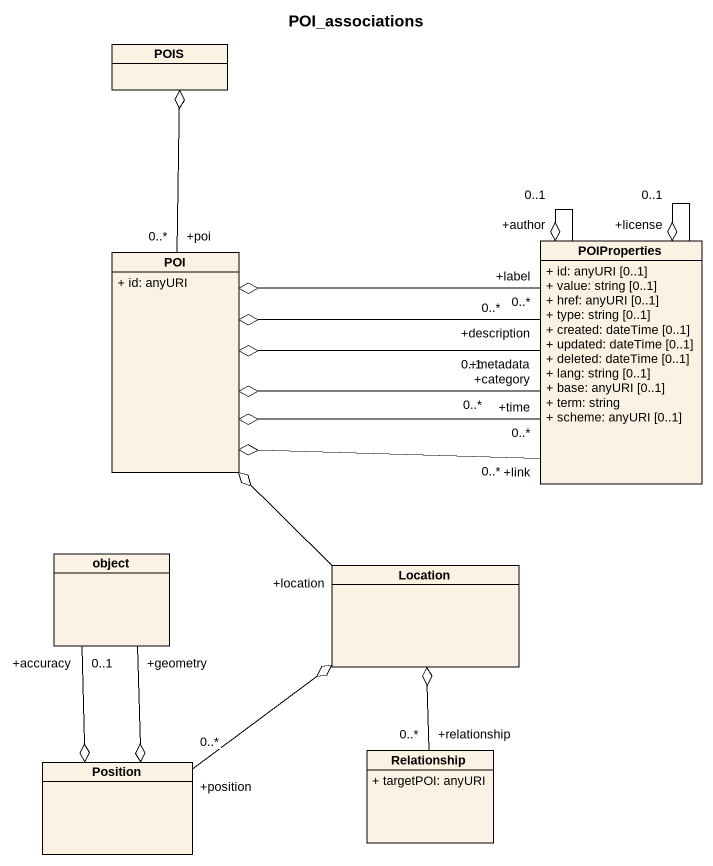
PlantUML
@startuml
title POI_associations
hide circle
hide empty members
skinparam classAttributeIconSize 0
class POIS
class POIProperties {
  + id: anyURI [0..1]
  + value: string [0..1]
  + href: anyURI [0..1]
  + type: string [0..1]
  + created: dateTime [0..1]
  + updated: dateTime [0..1]
  + deleted: dateTime [0..1]
  + lang: string [0..1]
  + base: anyURI [0..1]
  + term: string
  + scheme: anyURI [0..1]
}
class POI {
  + id: anyURI
}
class "object" as object_
class Location
class Position
class Relationship {
  + targetPOI: anyURI
}
POIProperties --o "+license\n0..1" POIProperties
POIProperties --o "+author\n0..1" POIProperties
POIProperties "+time\n0..*" -left-o POI
POIProperties "+category\n0..*" -left-o POI
POIProperties "+label\n0..*" -left-o POI
POIProperties "+description\n0..*" -left-o POI
POIProperties "+link\n0..*" -left-o POI
POIProperties "+metadata\n0..1" -left-o POI
POI "+poi\n0..*" -up-o POIS
object_ "+geometry" --o Position
object_ "+accuracy\n0..1" --o Position
Location "+location" -up-o POI
Position "+position\n0..*" -up-o Location
Relationship "+relationship\n0..*" -up-o Location
@enduml
